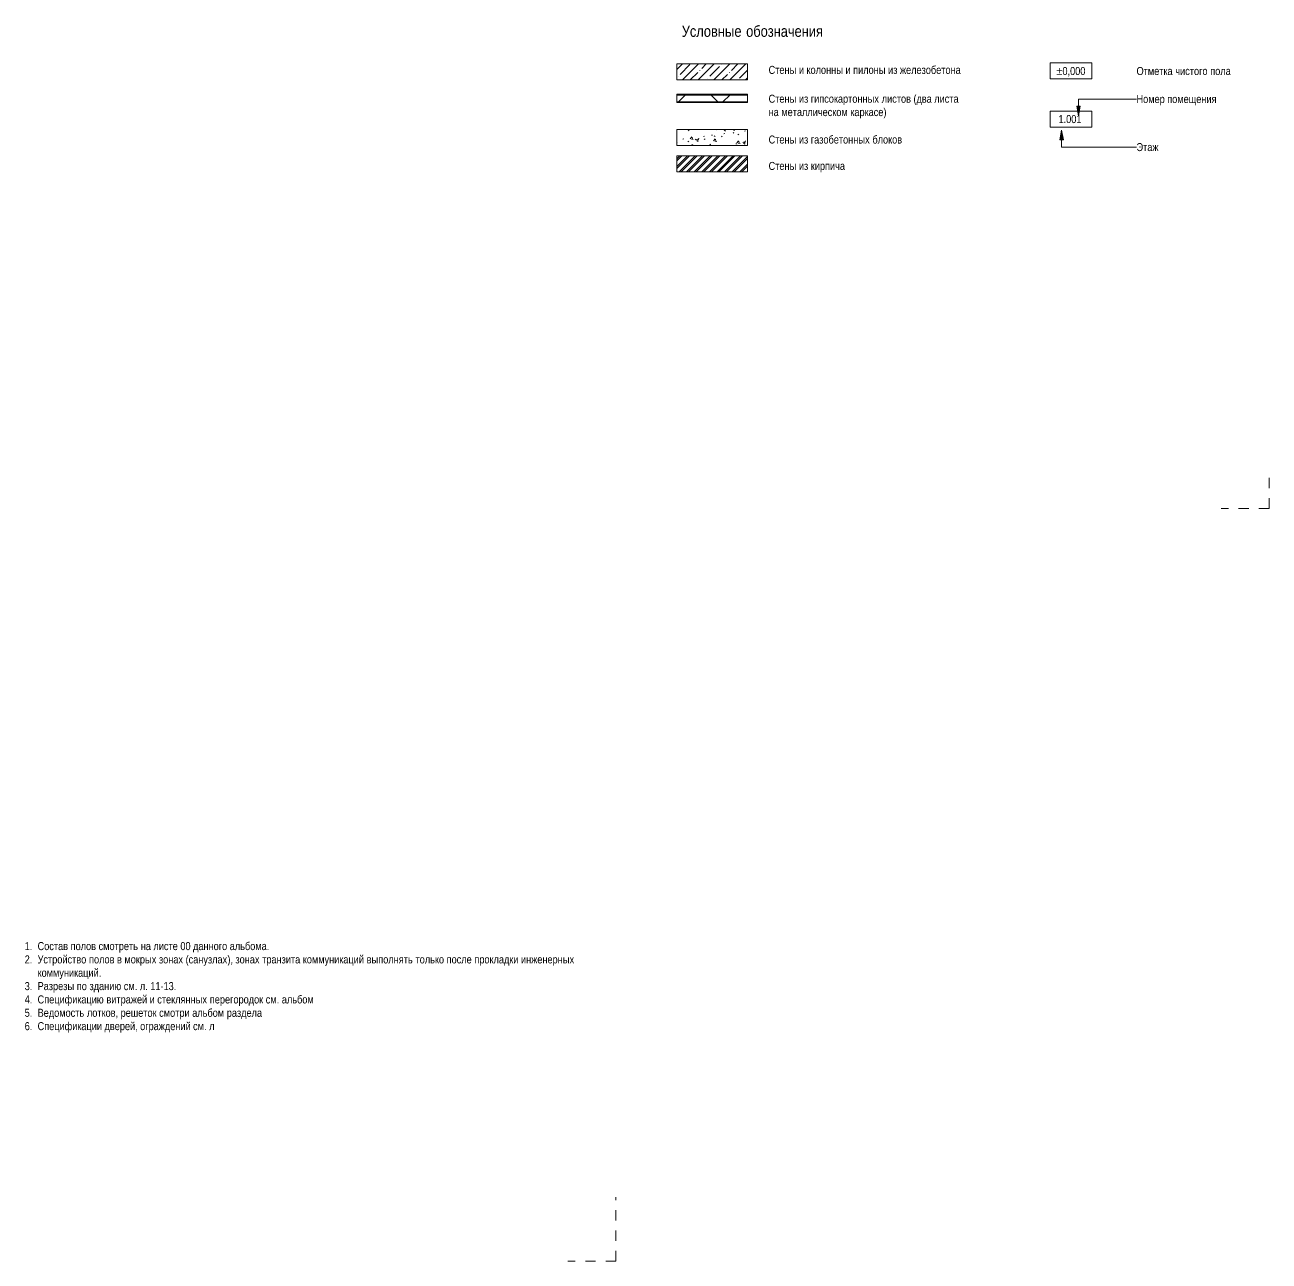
# Model space of a CAD drawing. Header units: millimetres. Extents: x 48966 to 155647, y -43515 to 30475.
# Drawn here: x 155258 to 155646.6, y 1878.3 to 2264.3 of the extents above; entities that cross this region are included whole.
import ezdxf

# ---------------------------------------------------------------- set-up
doc = ezdxf.new("R2010")
doc.units = ezdxf.units.MM
doc.linetypes.add('Штрих', pattern=[6.35, 3.175, -3.175])
doc.layers.add('Невидимые линии', color=7, linetype='Штрих', lineweight=18, true_color=0x00a600)
for name, color, linetype, lineweight in [('Текстовые примечания', 7, 'Continuous', 9), ('Тонкие линии', 7, 'Continuous', 18), ('Элементы узлов-2', 7, 'Continuous', 18)]:
    doc.layers.add(name, color=color, linetype=linetype, lineweight=lineweight)
doc.styles.add('Arial Narrow_3', font='Arial Narrow.ttf', dxfattribs={"height": 2.5})
doc.styles.add('Arial Narrow_4', font='Arial Narrow.ttf', dxfattribs={"height": 3.5})

msp = doc.modelspace()

# ---------------------------------------------------------------- hatches: boundary and pattern name
at = {"layer": 'Текстовые примечания'}
for points in [[(155587.02, 2235.98), (155587.54, 2238.98), (155586.49, 2238.98)], [(155581.78, 2231.41), (155581.25, 2228.41), (155582.31, 2228.41)]]:
    msp.add_hatch(color=256, dxfattribs=at).paths.add_polyline_path(points, flags=0)
at = {"layer": 'Элементы узлов-2'}
h = msp.add_hatch(dxfattribs=at)
h.set_pattern_fill('FP_39', color=256, style=0, pattern_type=2)
h.set_pattern_definition([(45, (153611.2603, 0), (-2.469217, 2.469217), []), (45, (153613.7303, 0), (-2.469217, 2.469217), [4.366, -0.873, 0.034, -0.84])])
h.paths.add_polyline_path([(155483.7, 2247.15), (155483.7, 2252.15), (155461.63, 2252.15), (155461.63, 2247.15)], flags=0)
h = msp.add_hatch(dxfattribs=at)
h.set_pattern_fill('FP_40', color=256, style=0, pattern_type=2)
h.set_pattern_definition([(45, (153611.26, 0), (-6.955102, 6.955102), []), (135, (153611.26, 0), (-6.955102, -6.955102), [])])
h.paths.add_polyline_path([(155483.7, 2240.32), (155483.7, 2242.43), (155461.63, 2242.43), (155461.63, 2240.32)], flags=0)
h = msp.add_hatch(dxfattribs=at)
h.set_pattern_fill('FP_41', color=256, style=0, pattern_type=2)
h.set_pattern_definition([(50, (153611.26, 0), (7.287275, -0.637261), [0.762, -8.382]), (355, (153611.26, 0), (-1.409327, 7.64191), [0.61, -6.706]), (100.451, (153611.867, -0.053), (5.877948, 7.004428), [0.648, -7.124]), (46.184, (153611.26, 2.032), (10.84306, -1.681252), [1.143, -12.573]), (96.636, (153612.164, 1.892), (9.495948, 9.89667), [0.971, -10.685]), (351.184, (153611.26, 2.032), (9.495953, 9.896555), [0.914, -10.058]), (21, (153612.276, 1.524), (6.064644, -4.090302), [0.762, -8.382]), (326, (153612.276, 1.524), (2.472247, 7.36702), [0.61, -6.706]), (71.451, (153612.781, 1.183), (8.536783, 3.276526), [0.648, -7.124]), (37.5, (153611.2603, 0), (0.1236133, 3.382164), [0.335, -6.289, 0.335, -6.472, -6.731]), (37.5, (153611.2603, 0), (0.1236133, 3.382164), [-13.432, 0.335, -6.396]), (7.5, (153611.2603, 0), (2.6728276, 4.007156), [0.335, -3.546, 0.335, -6.137, -2.565]), (7.5, (153611.2603, 0), (2.6728276, 4.007156), [-10.353, 0.335, -2.23]), (327.5, (153608.9943, 0), (5.4234019, -0.2288281), [0.335, -2.205, 0.335, -7.59, -10.516]), (327.5, (153608.9943, 0), (5.4234019, -0.2288281), [-10.465, 0.335, -10.18]), (317.5, (153607.9783, 0), (5.924998, 1.017432), [0.335, -2.967, 0.335, -4.928, -7.468]), (317.5, (153607.9783, 0), (5.924998, 1.017432), [-8.565, 0.335, -7.132])])
h.paths.add_polyline_path([(155483.7, 2226.68), (155483.7, 2231.68), (155461.63, 2231.68), (155461.63, 2226.68)], flags=0)
h = msp.add_hatch(dxfattribs=at)
h.set_pattern_fill('FP_42', color=256, style=0, pattern_type=2)
h.set_pattern_definition([(45, (153611.2603, 0), (-1.185111, 1.185111), []), (45, (153611.8703, 0), (-1.185111, 1.185111), [])])
h.paths.add_polyline_path([(155483.7, 2218.43), (155483.7, 2223.43), (155461.63, 2223.43), (155461.63, 2218.43)], flags=0)

# ---------------------------------------------------------------- linework, layer by layer
at = {"layer": 'Невидимые линии'}
for p, q in [((155646.56, 2113.31), (155646.56, 2122.95)), ((155646.56, 2113.31), (155631.56, 2113.31)), ((155442.58, 1878.25), (155442.58, 1898.25)), ((155442.58, 1878.25), (155427.58, 1878.25))]:
    msp.add_line(p, q, dxfattribs=at)
at = {"layer": 'Текстовые примечания'}
for p, q in [((155587.54, 2238.98), (155586.49, 2238.98)), ((155586.49, 2238.98), (155587.02, 2235.98)), ((155587.02, 2241.18), (155605.16, 2241.18)), ((155587.02, 2235.98), (155587.02, 2241.18)), ((155587.02, 2235.98), (155587.54, 2238.98)), ((155581.78, 2231.41), (155581.25, 2228.41)), ((155582.31, 2228.41), (155581.78, 2231.41)), ((155581.78, 2231.41), (155581.78, 2226.18)), ((155581.25, 2228.41), (155582.31, 2228.41)), ((155581.78, 2226.18), (155605.16, 2226.18))]:
    msp.add_line(p, q, dxfattribs=at)
at = {"layer": 'Тонкие линии'}
for p, q in [((155483.7, 2252.15), (155461.63, 2252.15)), ((155461.63, 2252.15), (155461.63, 2247.15)), ((155483.7, 2247.15), (155483.7, 2252.15)), ((155578.21, 2252.44), (155591.21, 2252.44)), ((155578.21, 2247.44), (155578.21, 2252.44)), ((155591.21, 2252.44), (155591.21, 2247.44)), ((155461.63, 2247.15), (155483.7, 2247.15)), ((155591.21, 2247.44), (155578.21, 2247.44)), ((155461.63, 2240.06), (155461.63, 2242.68)), ((155461.63, 2242.68), (155483.7, 2242.68)), ((155483.7, 2242.43), (155461.63, 2242.43)), ((155461.63, 2242.43), (155461.63, 2240.32)), ((155483.7, 2242.68), (155483.7, 2240.06)), ((155483.7, 2240.32), (155483.7, 2242.43)), ((155461.63, 2240.32), (155483.7, 2240.32)), ((155461.63, 2240.06), (155483.7, 2240.06)), ((155578.21, 2237.44), (155591.21, 2237.44)), ((155578.21, 2232.44), (155578.21, 2237.44)), ((155591.21, 2237.44), (155591.21, 2232.44)), ((155483.7, 2231.68), (155461.63, 2231.68)), ((155461.63, 2231.68), (155461.63, 2226.68)), ((155483.7, 2226.68), (155483.7, 2231.68)), ((155591.21, 2232.44), (155578.21, 2232.44)), ((155461.63, 2226.68), (155483.7, 2226.68)), ((155483.7, 2223.43), (155461.63, 2223.43)), ((155461.63, 2223.43), (155461.63, 2218.43)), ((155483.7, 2218.43), (155483.7, 2223.43)), ((155461.63, 2218.43), (155483.7, 2218.43))]:
    msp.add_line(p, q, dxfattribs=at)

# ---------------------------------------------------------------- texts
at = {"layer": 'Текстовые примечания', "attachment_point": 1}
for s, insert, char_height, width, style in [('Условные', (155463.15, 2264.11), 3.5, 23.0084, 'Arial Narrow_4'), ('\\fArial Narrow|b0|i0|c204|p34|; ', (155482.14, 2264.11), 3.5, 1.3629, 'Arial Narrow_4'), ('обозначения', (155483.26, 2264.11), 3.5, 29.3418, 'Arial Narrow_4'), ('Стены', (155490.27, 2251.53), 2.5, 10.5021, 'Arial Narrow_3'), ('\\fArial Narrow|b0|i0|c204|p34|; ', (155498.94, 2251.53), 2.5, 0.962, 'Arial Narrow_3'), ('\\fArial Narrow|b0|i0|c204|p34|;и', (155499.73, 2251.53), 2.5, 1.9241, 'Arial Narrow_3'), ('\\fArial Narrow|b0|i0|c204|p34|; ', (155501.32, 2251.53), 2.5, 0.962, 'Arial Narrow_3'), ('колонны', (155502.11, 2251.53), 2.5, 13.789, 'Arial Narrow_3'), ('\\fArial Narrow|b0|i0|c204|p34|; ', (155513.49, 2251.53), 2.5, 0.962, 'Arial Narrow_3'), ('\\fArial Narrow|b0|i0|c204|p34|;и', (155514.29, 2251.53), 2.5, 1.924, 'Arial Narrow_3'), ('\\fArial Narrow|b0|i0|c204|p34|; ', (155515.87, 2251.53), 2.5, 0.962, 'Arial Narrow_3'), ('пилоны', (155516.67, 2251.53), 2.5, 12.2658, 'Arial Narrow_3'), ('\\fArial Narrow|b0|i0|c204|p34|; ', (155526.79, 2251.53), 2.5, 0.962, 'Arial Narrow_3'), ('из', (155527.58, 2251.53), 2.5, 3.5274, 'Arial Narrow_3'), ('\\fArial Narrow|b0|i0|c204|p34|; ', (155530.49, 2251.53), 2.5, 0.962, 'Arial Narrow_3'), ('железобетона', (155531.28, 2251.53), 2.5, 23.0084, 'Arial Narrow_3'), ('±0,000', (155580.11, 2251.18), 2.5, 10.9831, 'Arial Narrow_3'), ('Отметка', (155605.16, 2251.18), 2.5, 13.7089, 'Arial Narrow_3'), ('\\fArial Narrow|b0|i0|c204|p34|; ', (155616.47, 2251.18), 2.5, 0.962, 'Arial Narrow_3'), ('чистого', (155617.27, 2251.18), 2.5, 12.2658, 'Arial Narrow_3'), ('\\fArial Narrow|b0|i0|c204|p34|; ', (155627.39, 2251.18), 2.5, 0.962, 'Arial Narrow_3'), ('пола', (155628.18, 2251.18), 2.5, 7.7764, 'Arial Narrow_3'), ('Стены', (155490.27, 2242.53), 2.5, 10.5021, 'Arial Narrow_3'), ('\\fArial Narrow|b0|i0|c204|p34|; ', (155498.94, 2242.53), 2.5, 0.962, 'Arial Narrow_3'), ('из', (155499.73, 2242.53), 2.5, 3.5274, 'Arial Narrow_3'), ('\\fArial Narrow|b0|i0|c204|p34|; ', (155502.64, 2242.53), 2.5, 0.962, 'Arial Narrow_3'), ('гипсокартонных', (155503.44, 2242.53), 2.5, 25.8945, 'Arial Narrow_3'), ('\\fArial Narrow|b0|i0|c204|p34|; ', (155524.8, 2242.53), 2.5, 0.962, 'Arial Narrow_3'), ('листов', (155525.6, 2242.53), 2.5, 11.0633, 'Arial Narrow_3'), (' (', (155534.72, 2242.53), 2.5, 2.0844, 'Arial Narrow_3'), ('два', (155536.44, 2242.53), 2.5, 5.7721, 'Arial Narrow_3'), ('\\fArial Narrow|b0|i0|c204|p34|; ', (155541.21, 2242.53), 2.5, 0.962, 'Arial Narrow_3'), ('листа', (155542, 2242.53), 2.5, 9.2194, 'Arial Narrow_3'), ('Номер', (155605.16, 2242.43), 2.5, 10.6624, 'Arial Narrow_3'), ('\\fArial Narrow|b0|i0|c204|p34|; ', (155613.96, 2242.43), 2.5, 0.962, 'Arial Narrow_3'), ('помещения', (155614.75, 2242.43), 2.5, 18.7595, 'Arial Narrow_3'), ('\\fArial Narrow|b0|i0|c204|p34|; ', (155493.45, 2238.36), 2.5, 0.962, 'Arial Narrow_3'), ('\\fArial Narrow|b0|i0|c204|p34|; ', (155515.01, 2238.36), 2.5, 0.962, 'Arial Narrow_3'), ('\\fArial Narrow|b0|i0|c204|p34|;)', (155526.13, 2238.36), 2.5, 1.1224, 'Arial Narrow_3'), ('на', (155490.27, 2238.36), 2.5, 3.8481, 'Arial Narrow_3'), ('металлическом', (155494.24, 2238.36), 2.5, 25.173, 'Arial Narrow_3'), ('каркасе', (155515.81, 2238.36), 2.5, 12.5063, 'Arial Narrow_3'), ('1.001', (155580.8, 2236.18), 2.5, 8.6582, 'Arial Narrow_3'), ('Стены', (155490.27, 2229.78), 2.5, 10.5021, 'Arial Narrow_3'), ('\\fArial Narrow|b0|i0|c204|p34|; ', (155498.94, 2229.78), 2.5, 0.962, 'Arial Narrow_3'), ('из', (155499.73, 2229.78), 2.5, 3.5274, 'Arial Narrow_3'), ('\\fArial Narrow|b0|i0|c204|p34|; ', (155502.64, 2229.78), 2.5, 0.962, 'Arial Narrow_3'), ('газобетонных', (155503.44, 2229.78), 2.5, 22.3671, 'Arial Narrow_3'), ('\\fArial Narrow|b0|i0|c204|p34|; ', (155521.89, 2229.78), 2.5, 0.962, 'Arial Narrow_3'), ('блоков', (155522.69, 2229.78), 2.5, 11.2236, 'Arial Narrow_3'), ('Этаж', (155605.16, 2227.43), 2.5, 8.3376, 'Arial Narrow_3'), ('Стены', (155490.27, 2221.54), 2.5, 10.5021, 'Arial Narrow_3'), ('\\fArial Narrow|b0|i0|c204|p34|; ', (155498.94, 2221.54), 2.5, 0.962, 'Arial Narrow_3'), ('из', (155499.73, 2221.54), 2.5, 3.5274, 'Arial Narrow_3'), ('\\fArial Narrow|b0|i0|c204|p34|; ', (155502.64, 2221.54), 2.5, 0.962, 'Arial Narrow_3'), ('кирпича', (155503.44, 2221.54), 2.5, 12.9873, 'Arial Narrow_3'), ('1.', (155257.97, 1977.89), 2.5, 4.8904, 'Arial Narrow_3'), ('Состав', (155262, 1977.89), 2.5, 11.5443, 'Arial Narrow_3'), ('\\fArial Narrow|b0|i0|c204|p34|; ', (155271.53, 1977.89), 2.5, 0.962, 'Arial Narrow_3'), ('\\fArial Narrow|b0|i0|c204|p34|; ', (155280.26, 1977.89), 2.5, 0.962, 'Arial Narrow_3'), ('\\fArial Narrow|b0|i0|c204|p34|; ', (155293.42, 1977.89), 2.5, 0.962, 'Arial Narrow_3'), ('\\fArial Narrow|b0|i0|c204|p34|; ', (155297.39, 1977.89), 2.5, 0.962, 'Arial Narrow_3'), (' 00 ', (155305.79, 1977.89), 2.5, 5.7721, 'Arial Narrow_3'), ('\\fArial Narrow|b0|i0|c204|p34|; ', (155321.2, 1977.89), 2.5, 0.962, 'Arial Narrow_3'), ('альбома', (155322, 1977.89), 2.5, 14.0295, 'Arial Narrow_3'), ('2.', (155257.97, 1973.73), 2.5, 4.8904, 'Arial Narrow_3'), ('Устройство', (155262, 1973.73), 2.5, 18.519, 'Arial Narrow_3'), ('полов', (155272.32, 1977.89), 2.5, 9.6202, 'Arial Narrow_3'), ('смотреть', (155281.05, 1977.89), 2.5, 14.9916, 'Arial Narrow_3'), ('на', (155294.21, 1977.89), 2.5, 3.8481, 'Arial Narrow_3'), ('листе', (155298.18, 1977.89), 2.5, 9.2194, 'Arial Narrow_3'), (' (', (155307.44, 1973.73), 2.5, 2.0844, 'Arial Narrow_3'), ('данного', (155310.55, 1977.89), 2.5, 12.9072, 'Arial Narrow_3'), ('), ', (155321.27, 1973.73), 2.5, 3.0464, 'Arial Narrow_3'), ('\\fArial Narrow|b0|i0|c204|p34|;.', (155333.57, 1977.89), 2.5, 0.962, 'Arial Narrow_3'), ('коммуникаций', (155344.82, 1973.73), 2.5, 23.1688, 'Arial Narrow_3'), ('\\fArial Narrow|b0|i0|c204|p34|; ', (155277.28, 1973.73), 2.5, 0.962, 'Arial Narrow_3'), ('полов', (155278.07, 1973.73), 2.5, 9.6203, 'Arial Narrow_3'), ('\\fArial Narrow|b0|i0|c204|p34|; ', (155286.01, 1973.73), 2.5, 0.962, 'Arial Narrow_3'), ('\\fArial Narrow|b0|i0|c204|p34|;в', (155286.81, 1973.73), 2.5, 1.8439, 'Arial Narrow_3'), ('\\fArial Narrow|b0|i0|c204|p34|; ', (155288.33, 1973.73), 2.5, 0.962, 'Arial Narrow_3'), ('мокрых', (155289.12, 1973.73), 2.5, 12.1055, 'Arial Narrow_3'), ('\\fArial Narrow|b0|i0|c204|p34|; ', (155299.11, 1973.73), 2.5, 0.962, 'Arial Narrow_3'), ('зонах', (155299.9, 1973.73), 2.5, 9.1392, 'Arial Narrow_3'), ('санузлах', (155309.16, 1973.73), 2.5, 14.6709, 'Arial Narrow_3'), ('зонах', (155323.78, 1973.73), 2.5, 9.1392, 'Arial Narrow_3'), ('\\fArial Narrow|b0|i0|c204|p34|; ', (155331.32, 1973.73), 2.5, 0.962, 'Arial Narrow_3'), ('транзита', (155332.12, 1973.73), 2.5, 14.4304, 'Arial Narrow_3'), ('\\fArial Narrow|b0|i0|c204|p34|; ', (155344.02, 1973.73), 2.5, 0.962, 'Arial Narrow_3'), ('\\fArial Narrow|b0|i0|c204|p34|; ', (155363.93, 1973.73), 2.5, 0.962, 'Arial Narrow_3'), ('выполнять', (155364.73, 1973.73), 2.5, 17.557, 'Arial Narrow_3'), ('\\fArial Narrow|b0|i0|c204|p34|; ', (155379.21, 1973.73), 2.5, 0.962, 'Arial Narrow_3'), ('только', (155380.01, 1973.73), 2.5, 10.8228, 'Arial Narrow_3'), ('\\fArial Narrow|b0|i0|c204|p34|; ', (155388.94, 1973.73), 2.5, 0.962, 'Arial Narrow_3'), ('после', (155389.73, 1973.73), 2.5, 9.5401, 'Arial Narrow_3'), ('\\fArial Narrow|b0|i0|c204|p34|; ', (155397.6, 1973.73), 2.5, 0.962, 'Arial Narrow_3'), ('прокладки', (155398.39, 1973.73), 2.5, 16.6751, 'Arial Narrow_3'), ('\\fArial Narrow|b0|i0|c204|p34|; ', (155412.15, 1973.73), 2.5, 0.962, 'Arial Narrow_3'), ('инженерных', (155412.95, 1973.73), 2.5, 20.1224, 'Arial Narrow_3'), ('\\fArial Narrow|b0|i0|c204|p34|; ', (155429.55, 1973.73), 2.5, 0.962, 'Arial Narrow_3'), ('коммуникаций', (155262, 1969.56), 2.5, 23.1688, 'Arial Narrow_3'), ('\\fArial Narrow|b0|i0|c204|p34|;.', (155281.12, 1969.56), 2.5, 0.962, 'Arial Narrow_3'), ('3.', (155257.97, 1965.39), 2.5, 4.8904, 'Arial Narrow_3'), ('Разрезы', (155262, 1965.39), 2.5, 13.8692, 'Arial Narrow_3'), ('\\fArial Narrow|b0|i0|c204|p34|; ', (155273.44, 1965.39), 2.5, 0.962, 'Arial Narrow_3'), ('по', (155274.24, 1965.39), 2.5, 3.8481, 'Arial Narrow_3'), ('\\fArial Narrow|b0|i0|c204|p34|; ', (155277.41, 1965.39), 2.5, 0.962, 'Arial Narrow_3'), ('зданию', (155278.21, 1965.39), 2.5, 12.0253, 'Arial Narrow_3'), ('\\fArial Narrow|b0|i0|c204|p34|; ', (155288.13, 1965.39), 2.5, 0.962, 'Arial Narrow_3'), ('см', (155288.92, 1965.39), 2.5, 4.1688, 'Arial Narrow_3'), ('. ', (155292.36, 1965.39), 2.5, 1.924, 'Arial Narrow_3'), ('\\fArial Narrow|b0|i0|c204|p34|;л', (155293.95, 1965.39), 2.5, 2.0042, 'Arial Narrow_3'), ('. 11-13.', (155295.6, 1965.39), 2.5, 11.7046, 'Arial Narrow_3'), ('4.', (155257.97, 1961.23), 2.5, 4.8904, 'Arial Narrow_3'), ('Спецификацию', (155262, 1961.23), 2.5, 25.0928, 'Arial Narrow_3'), ('\\fArial Narrow|b0|i0|c204|p34|; ', (155282.7, 1961.23), 2.5, 0.962, 'Arial Narrow_3'), ('витражей', (155283.5, 1961.23), 2.5, 15.3924, 'Arial Narrow_3'), ('\\fArial Narrow|b0|i0|c204|p34|; ', (155296.2, 1961.23), 2.5, 0.962, 'Arial Narrow_3'), ('\\fArial Narrow|b0|i0|c204|p34|;и', (155296.99, 1961.23), 2.5, 1.9241, 'Arial Narrow_3'), ('\\fArial Narrow|b0|i0|c204|p34|; ', (155298.58, 1961.23), 2.5, 0.962, 'Arial Narrow_3'), ('стеклянных', (155299.37, 1961.23), 2.5, 18.9198, 'Arial Narrow_3'), ('\\fArial Narrow|b0|i0|c204|p34|; ', (155314.98, 1961.23), 2.5, 0.962, 'Arial Narrow_3'), ('перегородок', (155315.78, 1961.23), 2.5, 20.2025, 'Arial Narrow_3'), ('\\fArial Narrow|b0|i0|c204|p34|; ', (155332.45, 1961.23), 2.5, 0.962, 'Arial Narrow_3'), ('см', (155333.24, 1961.23), 2.5, 4.1688, 'Arial Narrow_3'), ('. ', (155336.68, 1961.23), 2.5, 1.924, 'Arial Narrow_3'), ('альбом', (155338.27, 1961.23), 2.5, 12.1055, 'Arial Narrow_3'), ('\\fArial Narrow|b0|i0|c204|p34|; ', (155348.26, 1961.23), 2.5, 0.962, 'Arial Narrow_3'), ('5.', (155257.97, 1957.06), 2.5, 4.8904, 'Arial Narrow_3'), ('Ведомость', (155262, 1957.06), 2.5, 17.7173, 'Arial Narrow_3'), ('\\fArial Narrow|b0|i0|c204|p34|; ', (155276.62, 1957.06), 2.5, 0.962, 'Arial Narrow_3'), ('лотков', (155277.41, 1957.06), 2.5, 10.8228, 'Arial Narrow_3'), (', ', (155286.34, 1957.06), 2.5, 1.9241, 'Arial Narrow_3'), ('решеток', (155287.93, 1957.06), 2.5, 13.6287, 'Arial Narrow_3'), ('\\fArial Narrow|b0|i0|c204|p34|; ', (155299.18, 1957.06), 2.5, 0.962, 'Arial Narrow_3'), ('смотри', (155299.97, 1957.06), 2.5, 11.5443, 'Arial Narrow_3'), ('\\fArial Narrow|b0|i0|c204|p34|; ', (155309.49, 1957.06), 2.5, 0.962, 'Arial Narrow_3'), ('альбом', (155310.29, 1957.06), 2.5, 12.1055, 'Arial Narrow_3'), ('\\fArial Narrow|b0|i0|c204|p34|; ', (155320.28, 1957.06), 2.5, 0.962, 'Arial Narrow_3'), ('раздела', (155321.07, 1957.06), 2.5, 13.308, 'Arial Narrow_3'), ('\\fArial Narrow|b0|i0|c204|p34|; ', (155332.05, 1957.06), 2.5, 0.962, 'Arial Narrow_3'), ('6.', (155257.97, 1952.89), 2.5, 4.8904, 'Arial Narrow_3'), ('Спецификации', (155262, 1952.89), 2.5, 24.3713, 'Arial Narrow_3'), ('\\fArial Narrow|b0|i0|c204|p34|; ', (155282.11, 1952.89), 2.5, 0.962, 'Arial Narrow_3'), ('дверей', (155282.9, 1952.89), 2.5, 11.5443, 'Arial Narrow_3'), (', ', (155292.43, 1952.89), 2.5, 1.9241, 'Arial Narrow_3'), ('ограждений', (155294.02, 1952.89), 2.5, 19.0802, 'Arial Narrow_3'), ('\\fArial Narrow|b0|i0|c204|p34|; ', (155309.76, 1952.89), 2.5, 0.962, 'Arial Narrow_3'), ('см', (155310.55, 1952.89), 2.5, 4.1688, 'Arial Narrow_3'), ('. ', (155313.99, 1952.89), 2.5, 1.924, 'Arial Narrow_3'), ('\\fArial Narrow|b0|i0|c204|p34|;л', (155315.58, 1952.89), 2.5, 2.0042, 'Arial Narrow_3')]:
    msp.add_mtext(s, dxfattribs=dict(at, insert=insert, char_height=char_height, width=width, style=style))

doc.saveas('drawing.dxf')
